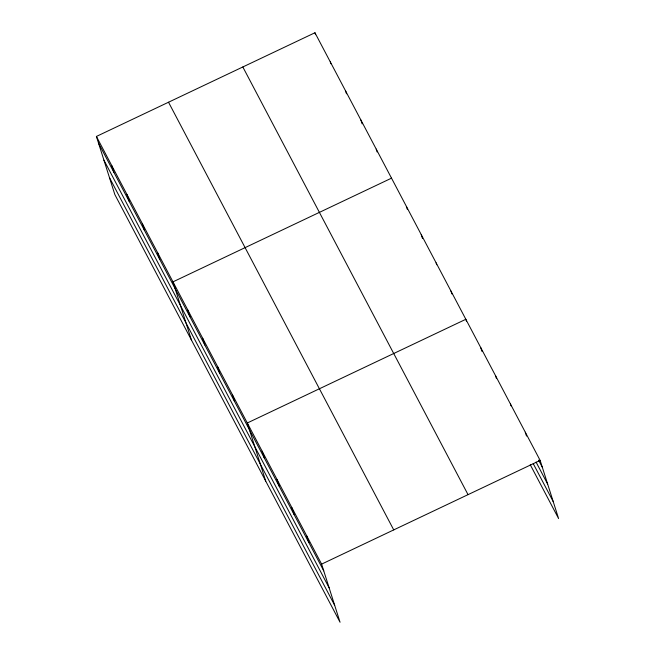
<?xml version="1.0" encoding="UTF-8"?>
<svg xmlns="http://www.w3.org/2000/svg" width="655" height="655" viewBox="0 0 655 655"><rect width="100%" height="100%" fill="white"/><g stroke="black" fill="none" stroke-linecap="round" stroke-linejoin="round"><path stroke-width="0.98" d="M96.408 136.445L321.613 564.119L340.051 622.25L114.846 194.576L96.408 136.445L314.949 32.75L540.154 460.424L558.592 518.555L530.263 464.747M391.518 178.16L172.977 281.855L191.416 339.986M321.613 564.119L540.154 460.424M538.574 460.113L542.291 467.171M536.06 462.07L547.67 484.127M533.244 463.666L553.213 501.599M242.833 66.974L468.03 494.64M168.523 102.229L393.729 529.903M98.545 143.191L323.75 570.865M103.924 160.147L329.129 587.822M109.467 177.62L334.672 605.294M525.294 432.194L526.514 436.05M510.425 403.971L511.039 405.895M495.565 375.741L496.482 378.631M480.696 347.518L481.924 351.375M466.45 321.22L465.836 319.288L247.295 422.991L265.733 481.114M450.976 291.066L451.893 293.956M436.107 262.835L436.721 264.767M421.247 234.613L422.467 238.469M406.378 206.382L407.295 209.272M376.207 149.078L377.124 151.968M360.889 119.996L362.117 123.852M345.578 90.914L346.495 93.804M330.267 61.832L330.873 63.756M314.949 32.75L315.563 34.674M306.745 535.896L308.89 542.635M291.884 507.666L294.021 514.412M277.024 479.444L279.161 486.182M262.156 451.213L264.293 457.96M232.427 394.76L234.572 401.507M217.566 366.538L219.703 373.276M202.706 338.308L204.843 345.054M187.838 310.085L189.983 316.823M157.659 252.773L159.804 259.519M142.348 223.691L144.485 230.437M127.037 194.609L129.174 201.355M111.718 165.527L113.864 172.273"/></g></svg>
